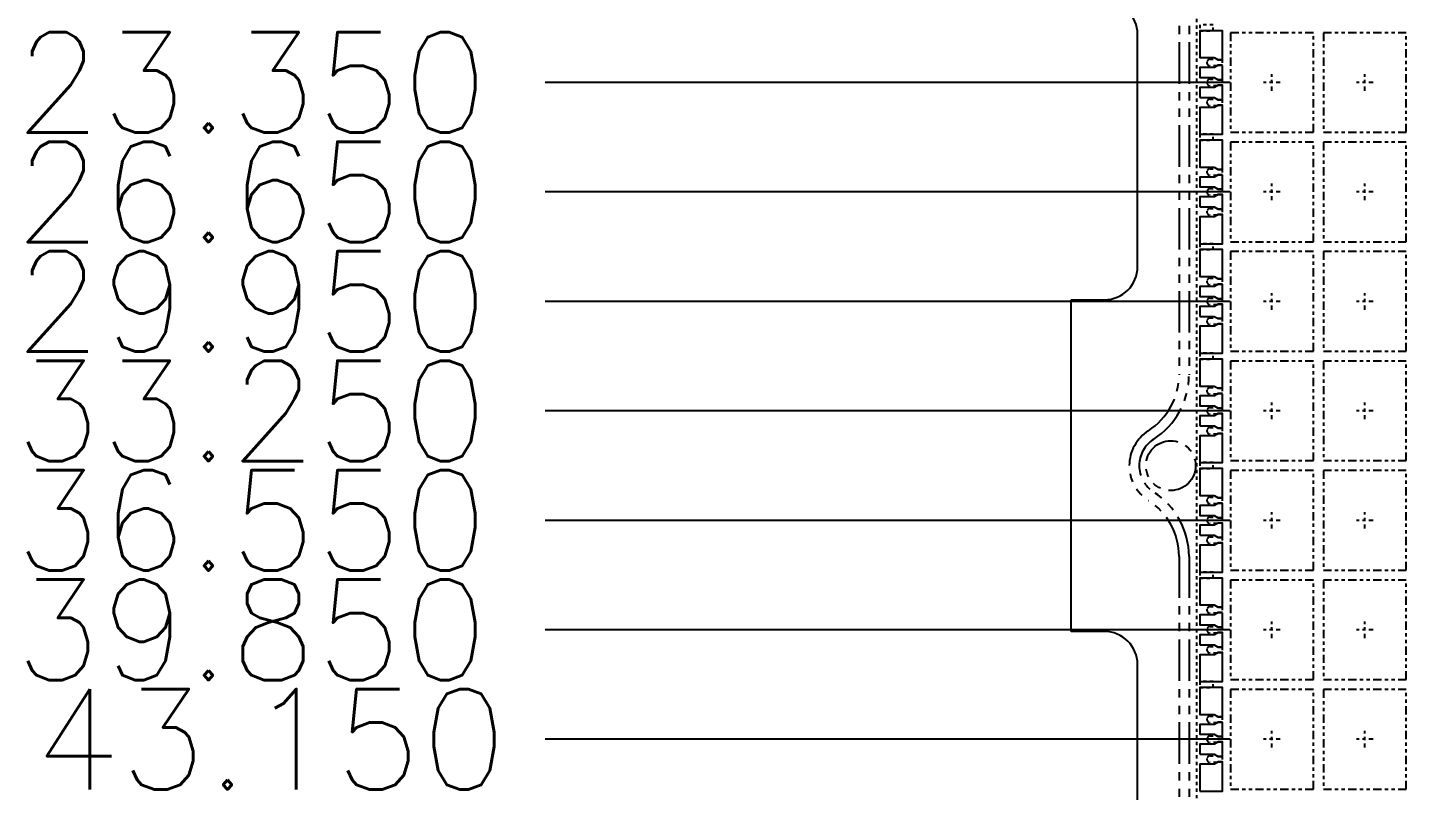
# Model space of a CAD drawing. Extents: x -335 to -11, y -372 to -1.
# Drawn here: x -326.49 to -284.67, y -310.01 to -287.03 of the extents above; entities that cross this region are included whole.
import ezdxf

# ---------------------------------------------------------------- set-up
doc = ezdxf.new("R2010")
doc.units = 0
doc.header["$MEASUREMENT"] = 0
for name, pattern in [('CENTERX2', [4, 2.5, -0.5, 0.5, -0.5]), ('HIDDEN', [0.375, 0.25, -0.125]), ('PHANTOM', [2.5, 1.25, -0.25, 0.25, -0.25, 0.25, -0.25])]:
    doc.linetypes.add(name, pattern=pattern)
doc.layers.add('1', color=7, linetype='CONTINUOUS')
doc.layers.add('1D', color=4, linetype='CONTINUOUS')
doc.styles.add('simplex', font='SIMPLEX.SHX')

msp = doc.modelspace()

# ---------------------------------------------------------------- linework, layer by layer
at = {"layer": '1'}
for p, q in [((-293.036, -294.226), (-293.036, -287.226)), ((-295.036, -305.226), (-295.036, -295.226)), ((-295.036, -295.226), (-294.036, -295.226)), ((-294.036, -305.226), (-295.036, -305.226)), ((-293.036, -313.226), (-293.036, -306.226))]:
    msp.add_line(p, q, dxfattribs=at)
for points in [[(-290.728, -287.926), (-290.611, -287.996), (-290.476, -287.996), (-290.476, -287.116), (-291.156, -287.116), (-291.156, -287.926)], [(-291.156, -289.126), (-290.728, -289.126), (-290.611, -289.196), (-290.476, -289.196), (-290.476, -288.756), (-290.611, -288.756), (-290.728, -288.826), (-291.156, -288.826)], [(-291.156, -290.236), (-290.476, -290.236), (-290.476, -289.356), (-290.611, -289.356), (-290.728, -289.426), (-291.156, -289.426)], [(-290.728, -291.226), (-290.611, -291.296), (-290.476, -291.296), (-290.476, -290.416), (-291.156, -290.416), (-291.156, -291.226)], [(-291.156, -292.426), (-290.728, -292.426), (-290.611, -292.496), (-290.476, -292.496), (-290.476, -292.056), (-290.611, -292.056), (-290.728, -292.126), (-291.156, -292.126)], [(-291.156, -293.536), (-290.476, -293.536), (-290.476, -292.656), (-290.611, -292.656), (-290.728, -292.726), (-291.156, -292.726)], [(-290.728, -294.526), (-290.611, -294.596), (-290.476, -294.596), (-290.476, -293.716), (-291.156, -293.716), (-291.156, -294.526)], [(-291.156, -295.726), (-290.728, -295.726), (-290.611, -295.796), (-290.476, -295.796), (-290.476, -295.356), (-290.611, -295.356), (-290.728, -295.426), (-291.156, -295.426)], [(-291.156, -296.836), (-290.476, -296.836), (-290.476, -295.956), (-290.611, -295.956), (-290.728, -296.026), (-291.156, -296.026)], [(-290.728, -297.826), (-290.611, -297.896), (-290.476, -297.896), (-290.476, -297.016), (-291.156, -297.016), (-291.156, -297.826)], [(-291.156, -299.026), (-290.728, -299.026), (-290.611, -299.096), (-290.476, -299.096), (-290.476, -298.656), (-290.611, -298.656), (-290.728, -298.726), (-291.156, -298.726)], [(-291.156, -300.136), (-290.476, -300.136), (-290.476, -299.256), (-290.611, -299.256), (-290.728, -299.326), (-291.156, -299.326)], [(-290.728, -301.126), (-290.611, -301.196), (-290.476, -301.196), (-290.476, -300.316), (-291.156, -300.316), (-291.156, -301.126)], [(-291.156, -302.326), (-290.728, -302.326), (-290.611, -302.396), (-290.476, -302.396), (-290.476, -301.956), (-290.611, -301.956), (-290.728, -302.026), (-291.156, -302.026)], [(-291.156, -303.436), (-290.476, -303.436), (-290.476, -302.556), (-290.611, -302.556), (-290.728, -302.626), (-291.156, -302.626)], [(-290.728, -304.426), (-290.611, -304.496), (-290.476, -304.496), (-290.476, -303.616), (-291.156, -303.616), (-291.156, -304.426)], [(-291.156, -305.626), (-290.728, -305.626), (-290.611, -305.696), (-290.476, -305.696), (-290.476, -305.256), (-290.611, -305.256), (-290.728, -305.326), (-291.156, -305.326)], [(-291.156, -306.736), (-290.476, -306.736), (-290.476, -305.856), (-290.611, -305.856), (-290.728, -305.926), (-291.156, -305.926)], [(-290.728, -307.726), (-290.611, -307.796), (-290.476, -307.796), (-290.476, -306.916), (-291.156, -306.916), (-291.156, -307.726)], [(-291.156, -308.926), (-290.728, -308.926), (-290.611, -308.996), (-290.476, -308.996), (-290.476, -308.556), (-290.611, -308.556), (-290.728, -308.626), (-291.156, -308.626)], [(-291.156, -310.036), (-290.476, -310.036), (-290.476, -309.156), (-290.611, -309.156), (-290.728, -309.226), (-291.156, -309.226)]]:
    msp.add_lwpolyline(points, close=True, dxfattribs=at)
for points in [[(-290.476, -288.156), (-290.611, -288.156), (-290.728, -288.226), (-291.156, -288.226), (-291.156, -288.526), (-290.728, -288.526), (-290.611, -288.596), (-290.476, -288.596), (-290.476, -288.16)], [(-290.476, -291.456), (-290.611, -291.456), (-290.728, -291.526), (-291.156, -291.526), (-291.156, -291.826), (-290.728, -291.826), (-290.611, -291.896), (-290.476, -291.896), (-290.476, -291.46)], [(-290.476, -294.756), (-290.611, -294.756), (-290.728, -294.826), (-291.156, -294.826), (-291.156, -295.126), (-290.728, -295.126), (-290.611, -295.196), (-290.476, -295.196), (-290.476, -294.76)], [(-290.476, -298.056), (-290.611, -298.056), (-290.728, -298.126), (-291.156, -298.126), (-291.156, -298.426), (-290.728, -298.426), (-290.611, -298.496), (-290.476, -298.496), (-290.476, -298.06)], [(-290.476, -301.356), (-290.611, -301.356), (-290.728, -301.426), (-291.156, -301.426), (-291.156, -301.726), (-290.728, -301.726), (-290.611, -301.796), (-290.476, -301.796), (-290.476, -301.36)], [(-290.476, -304.656), (-290.611, -304.656), (-290.728, -304.726), (-291.156, -304.726), (-291.156, -305.026), (-290.728, -305.026), (-290.611, -305.096), (-290.476, -305.096), (-290.476, -304.66)], [(-290.476, -307.956), (-290.611, -307.956), (-290.728, -308.026), (-291.156, -308.026), (-291.156, -308.326), (-290.728, -308.326), (-290.611, -308.396), (-290.476, -308.396), (-290.476, -307.96)]]:
    msp.add_lwpolyline(points, dxfattribs=at)
for centre, start, end in [((-294.036, -287.226), 0, 90), ((-294.036, -294.226), 270, 0), ((-294.036, -306.226), 0, 90)]:
    msp.add_arc(centre, 1, start, end, dxfattribs=at)
at = {"layer": '1D', "linetype": 'HIDDEN', "ltscale": 0.2}
msp.add_line((-291.256, -269.556), (-291.256, -330.896), dxfattribs=at)
at = {"layer": '1D', "linetype": 'ByBlock'}
for p, q in [((-290.244, -288.676), (-310.891, -288.676)), ((-290.244, -291.976), (-310.891, -291.976)), ((-290.244, -295.276), (-310.891, -295.276)), ((-290.244, -298.576), (-310.891, -298.576)), ((-290.244, -301.876), (-310.891, -301.876)), ((-290.244, -305.176), (-310.891, -305.176)), ((-290.244, -308.476), (-310.891, -308.476))]:
    msp.add_line(p, q, dxfattribs=at)
at = {"layer": '1D', "color": 2, "linetype": 'PHANTOM'}
for points in [[(-236.786, -268.726), (-290.786, -268.726, -0.09902), (-291.555, -268.572, 0.916659), (-292.709, -270.78, -0.255924), (-291.786, -272.465), (-291.786, -297.488, -0.255924), (-292.709, -299.173, 0.547723), (-292.709, -301.28, -0.255924), (-291.786, -302.965), (-291.786, -327.988, -0.255924), (-292.709, -329.673, 0.916659), (-291.555, -331.88, -0.09902), (-290.786, -331.726), (-236.786, -331.726, -0.09902), (-236.017, -331.88, 0.916659), (-234.863, -329.673, -0.255924), (-235.786, -327.988), (-235.786, -302.965, -0.255924), (-234.863, -301.28, 0.547723), (-234.863, -299.173, -0.255924), (-235.786, -297.488), (-235.786, -272.465, -0.255924), (-234.863, -270.78, 0.916659), (-236.017, -268.572, -0.09902)], [(-236.786, -269.026), (-290.786, -269.026, -0.09902), (-291.671, -268.849, 0.916659), (-292.548, -270.527, -0.255924), (-291.486, -272.465), (-291.486, -297.488, -0.255924), (-292.548, -299.426, 0.547723), (-292.548, -301.027, -0.255924), (-291.486, -302.965), (-291.486, -327.988, -0.255924), (-292.548, -329.926, 0.916659), (-291.671, -331.603, -0.09902), (-290.786, -331.426), (-236.786, -331.426, -0.09902), (-235.902, -331.603, 0.916659), (-235.025, -329.926, -0.255924), (-236.086, -327.988), (-236.086, -302.965, -0.255924), (-235.025, -301.027, 0.547723), (-235.025, -299.426, -0.255924), (-236.086, -297.488), (-236.086, -272.465, -0.255924), (-235.025, -270.527, 0.916659), (-235.902, -268.849, -0.09902)]]:
    msp.add_lwpolyline(points, format="xyb", close=True, dxfattribs=at)
at = {"layer": '1D', "linetype": 'HIDDEN', "ltscale": 0.2}
for points in [[(-290.756, -287.116), (-290.756, -286.936), (-291.156, -286.936), (-291.156, -287.116)], [(-290.756, -290.416), (-290.756, -290.236), (-291.156, -290.236), (-291.156, -290.416)], [(-290.756, -293.716), (-290.756, -293.536), (-291.156, -293.536), (-291.156, -293.716)], [(-290.756, -297.016), (-290.756, -296.836), (-291.156, -296.836), (-291.156, -297.016)], [(-290.756, -300.316), (-290.756, -300.136), (-291.156, -300.136), (-291.156, -300.316)], [(-290.756, -303.616), (-290.756, -303.436), (-291.156, -303.436), (-291.156, -303.616)], [(-290.756, -306.916), (-290.756, -306.736), (-291.156, -306.736), (-291.156, -306.916)]]:
    msp.add_lwpolyline(points, close=True, dxfattribs=at)
at = {"layer": '1D', "color": 2, "linetype": 'PHANTOM', "ltscale": 0.2}
for points in [[(-287.736, -287.176), (-290.236, -287.176), (-290.236, -290.176), (-287.736, -290.176)], [(-284.936, -287.176), (-287.436, -287.176), (-287.436, -290.176), (-284.936, -290.176)], [(-287.736, -290.476), (-290.236, -290.476), (-290.236, -293.476), (-287.736, -293.476)], [(-284.936, -290.476), (-287.436, -290.476), (-287.436, -293.476), (-284.936, -293.476)], [(-287.736, -293.776), (-290.236, -293.776), (-290.236, -296.776), (-287.736, -296.776)], [(-284.936, -293.776), (-287.436, -293.776), (-287.436, -296.776), (-284.936, -296.776)], [(-287.736, -297.076), (-290.236, -297.076), (-290.236, -300.076), (-287.736, -300.076)], [(-284.936, -297.076), (-287.436, -297.076), (-287.436, -300.076), (-284.936, -300.076)], [(-287.736, -300.376), (-290.236, -300.376), (-290.236, -303.376), (-287.736, -303.376)], [(-284.936, -300.376), (-287.436, -300.376), (-287.436, -303.376), (-284.936, -303.376)], [(-287.736, -303.676), (-290.236, -303.676), (-290.236, -306.676), (-287.736, -306.676)], [(-284.936, -303.676), (-287.436, -303.676), (-287.436, -306.676), (-284.936, -306.676)], [(-287.736, -306.976), (-290.236, -306.976), (-290.236, -309.976), (-287.736, -309.976)], [(-284.936, -306.976), (-287.436, -306.976), (-287.436, -309.976), (-284.936, -309.976)]]:
    msp.add_lwpolyline(points, close=True, dxfattribs=at)
at = {"layer": '1D', "linetype": 'HIDDEN', "ltscale": 0.2}
for points in [[(-290.936, -288.051, -0.414214), (-290.861, -287.976), (-290.644, -287.976), (-290.611, -287.986), (-290.486, -287.986), (-290.486, -288.166), (-290.611, -288.166), (-290.644, -288.176), (-290.861, -288.176, -0.414214), (-290.936, -288.101)], [(-290.936, -288.651, -0.414214), (-290.861, -288.576), (-290.644, -288.576), (-290.611, -288.586), (-290.486, -288.586), (-290.486, -288.766), (-290.611, -288.766), (-290.644, -288.776), (-290.861, -288.776, -0.414214), (-290.936, -288.701)], [(-290.936, -289.251, -0.414214), (-290.861, -289.176), (-290.644, -289.176), (-290.611, -289.186), (-290.486, -289.186), (-290.486, -289.366), (-290.611, -289.366), (-290.644, -289.376), (-290.861, -289.376, -0.414214), (-290.936, -289.301)], [(-290.936, -291.351, -0.414214), (-290.861, -291.276), (-290.644, -291.276), (-290.611, -291.286), (-290.486, -291.286), (-290.486, -291.466), (-290.611, -291.466), (-290.644, -291.476), (-290.861, -291.476, -0.414214), (-290.936, -291.401)], [(-290.936, -291.951, -0.414214), (-290.861, -291.876), (-290.644, -291.876), (-290.611, -291.886), (-290.486, -291.886), (-290.486, -292.066), (-290.611, -292.066), (-290.644, -292.076), (-290.861, -292.076, -0.414214), (-290.936, -292.001)], [(-290.936, -292.551, -0.414214), (-290.861, -292.476), (-290.644, -292.476), (-290.611, -292.486), (-290.486, -292.486), (-290.486, -292.666), (-290.611, -292.666), (-290.644, -292.676), (-290.861, -292.676, -0.414214), (-290.936, -292.601)], [(-290.936, -294.651, -0.414214), (-290.861, -294.576), (-290.644, -294.576), (-290.611, -294.586), (-290.486, -294.586), (-290.486, -294.766), (-290.611, -294.766), (-290.644, -294.776), (-290.861, -294.776, -0.414214), (-290.936, -294.701)], [(-290.936, -295.251, -0.414214), (-290.861, -295.176), (-290.644, -295.176), (-290.611, -295.186), (-290.486, -295.186), (-290.486, -295.366), (-290.611, -295.366), (-290.644, -295.376), (-290.861, -295.376, -0.414214), (-290.936, -295.301)], [(-290.936, -295.851, -0.414214), (-290.861, -295.776), (-290.644, -295.776), (-290.611, -295.786), (-290.486, -295.786), (-290.486, -295.966), (-290.611, -295.966), (-290.644, -295.976), (-290.861, -295.976, -0.414214), (-290.936, -295.901)], [(-290.936, -297.951, -0.414214), (-290.861, -297.876), (-290.644, -297.876), (-290.611, -297.886), (-290.486, -297.886), (-290.486, -298.066), (-290.611, -298.066), (-290.644, -298.076), (-290.861, -298.076, -0.414214), (-290.936, -298.001)], [(-290.936, -298.551, -0.414214), (-290.861, -298.476), (-290.644, -298.476), (-290.611, -298.486), (-290.486, -298.486), (-290.486, -298.666), (-290.611, -298.666), (-290.644, -298.676), (-290.861, -298.676, -0.414214), (-290.936, -298.601)], [(-290.936, -299.151, -0.414214), (-290.861, -299.076), (-290.644, -299.076), (-290.611, -299.086), (-290.486, -299.086), (-290.486, -299.266), (-290.611, -299.266), (-290.644, -299.276), (-290.861, -299.276, -0.414214), (-290.936, -299.201)], [(-290.936, -301.251, -0.414214), (-290.861, -301.176), (-290.644, -301.176), (-290.611, -301.186), (-290.486, -301.186), (-290.486, -301.366), (-290.611, -301.366), (-290.644, -301.376), (-290.861, -301.376, -0.414214), (-290.936, -301.301)], [(-290.936, -301.851, -0.414214), (-290.861, -301.776), (-290.644, -301.776), (-290.611, -301.786), (-290.486, -301.786), (-290.486, -301.966), (-290.611, -301.966), (-290.644, -301.976), (-290.861, -301.976, -0.414214), (-290.936, -301.901)], [(-290.936, -302.451, -0.414214), (-290.861, -302.376), (-290.644, -302.376), (-290.611, -302.386), (-290.486, -302.386), (-290.486, -302.566), (-290.611, -302.566), (-290.644, -302.576), (-290.861, -302.576, -0.414214), (-290.936, -302.501)], [(-290.936, -304.551, -0.414214), (-290.861, -304.476), (-290.644, -304.476), (-290.611, -304.486), (-290.486, -304.486), (-290.486, -304.666), (-290.611, -304.666), (-290.644, -304.676), (-290.861, -304.676, -0.414214), (-290.936, -304.601)], [(-290.936, -305.151, -0.414214), (-290.861, -305.076), (-290.644, -305.076), (-290.611, -305.086), (-290.486, -305.086), (-290.486, -305.266), (-290.611, -305.266), (-290.644, -305.276), (-290.861, -305.276, -0.414214), (-290.936, -305.201)], [(-290.936, -305.751, -0.414214), (-290.861, -305.676), (-290.644, -305.676), (-290.611, -305.686), (-290.486, -305.686), (-290.486, -305.866), (-290.611, -305.866), (-290.644, -305.876), (-290.861, -305.876, -0.414214), (-290.936, -305.801)], [(-290.936, -307.851, -0.414214), (-290.861, -307.776), (-290.644, -307.776), (-290.611, -307.786), (-290.486, -307.786), (-290.486, -307.966), (-290.611, -307.966), (-290.644, -307.976), (-290.861, -307.976, -0.414214), (-290.936, -307.901)], [(-290.936, -308.451, -0.414214), (-290.861, -308.376), (-290.644, -308.376), (-290.611, -308.386), (-290.486, -308.386), (-290.486, -308.566), (-290.611, -308.566), (-290.644, -308.576), (-290.861, -308.576, -0.414214), (-290.936, -308.501)], [(-290.936, -309.051, -0.414214), (-290.861, -308.976), (-290.644, -308.976), (-290.611, -308.986), (-290.486, -308.986), (-290.486, -309.166), (-290.611, -309.166), (-290.644, -309.176), (-290.861, -309.176, -0.414214), (-290.936, -309.101)]]:
    msp.add_lwpolyline(points, format="xyb", close=True, dxfattribs=at)
at = {"layer": '1D', "linetype": 'CENTERX2', "ltscale": 0.05}
for points in [[(-288.986, -288.926), (-288.986, -288.426)], [(-286.186, -288.926), (-286.186, -288.426)], [(-288.736, -288.676), (-289.236, -288.676)], [(-285.936, -288.676), (-286.436, -288.676)], [(-288.986, -292.226), (-288.986, -291.726)], [(-286.186, -292.226), (-286.186, -291.726)], [(-288.736, -291.976), (-289.236, -291.976)], [(-285.936, -291.976), (-286.436, -291.976)], [(-288.736, -295.276), (-289.236, -295.276)], [(-288.986, -295.526), (-288.986, -295.026)], [(-285.936, -295.276), (-286.436, -295.276)], [(-286.186, -295.526), (-286.186, -295.026)], [(-288.736, -298.576), (-289.236, -298.576)], [(-288.986, -298.826), (-288.986, -298.326)], [(-285.936, -298.576), (-286.436, -298.576)], [(-286.186, -298.826), (-286.186, -298.326)], [(-288.736, -301.876), (-289.236, -301.876)], [(-288.986, -302.126), (-288.986, -301.626)], [(-285.936, -301.876), (-286.436, -301.876)], [(-286.186, -302.126), (-286.186, -301.626)], [(-288.736, -305.176), (-289.236, -305.176)], [(-288.986, -305.426), (-288.986, -304.926)], [(-285.936, -305.176), (-286.436, -305.176)], [(-286.186, -305.426), (-286.186, -304.926)], [(-288.986, -308.726), (-288.986, -308.226)], [(-286.186, -308.726), (-286.186, -308.226)], [(-288.736, -308.476), (-289.236, -308.476)], [(-285.936, -308.476), (-286.436, -308.476)]]:
    msp.add_lwpolyline(points, dxfattribs=at)
at = {"layer": '1D', "color": 2, "linetype": 'PHANTOM'}
msp.add_circle((-292.036, -300.226), 0.75, dxfattribs=at)

# ---------------------------------------------------------------- texts
at = {"layer": '1D', "color": 4, "linetype": 'ByBlock', "style": 'simplex'}
for s, p in [('23.350', (-326.88, -290.189)), ('26.650', (-326.88, -293.489)), ('29.950', (-326.88, -296.789)), ('33.250', (-326.88, -300.089)), ('36.550', (-326.88, -303.389)), ('39.850', (-326.88, -306.689)), ('43.150', (-326.304, -309.989))]:
    msp.add_text(s, height=3.025, dxfattribs=at).set_placement(p)

doc.saveas('drawing.dxf')
